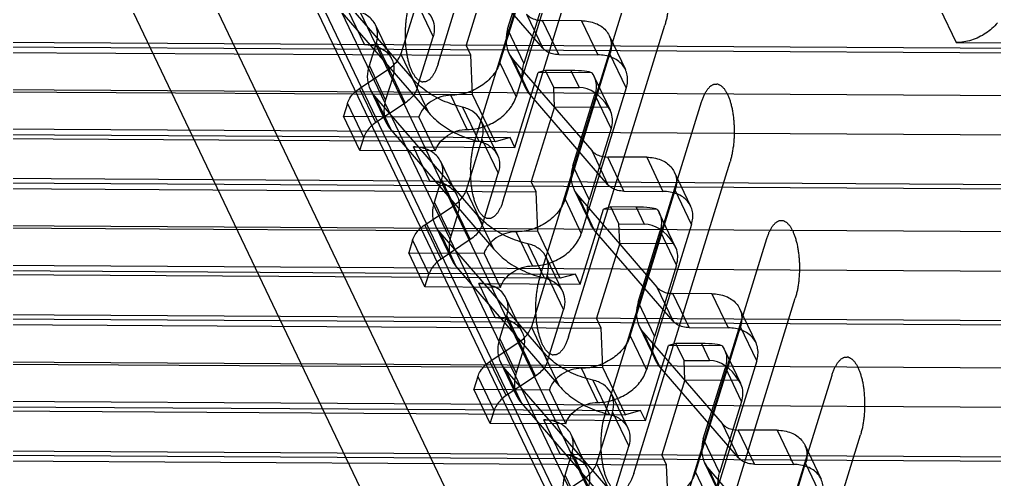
# Model space of a CAD drawing. Header units: millimetres. Extents: x 753 to 1632, y 352 to 973.
# Drawn here: x 1226.369 to 1229.919, y 775.328 to 777.003 of the extents above; entities that cross this region are included whole.
import ezdxf

# ---------------------------------------------------------------- set-up
doc = ezdxf.new("R2010")
doc.units = ezdxf.units.MM
doc.header["$LTSCALE"] = 30.734
doc.layers.get('0').update_dxf_attribs({"linetype": 'CONTINUOUS'})
doc.layers.add('CURVES', color=7, linetype='CONTINUOUS')

msp = doc.modelspace()

# ---------------------------------------------------------------- linework, layer by layer
at = {"color": 6, "linetype": 'Continuous'}
for p, q in [((1223.83796, 784.92774), (1228.91476, 774.29863)), ((1228.85424, 774.1028), (1223.77744, 784.73191)), ((1229.87396, 772.02452), (1225.18311, 781.84557)), ((1225.31857, 781.68507), (1230.00941, 771.86402)), ((1229.83271, 771.29219), (1225.14186, 781.11325)), ((1224.90789, 780.95494), (1229.59873, 771.13389)), ((1228.11783, 776.84583), (1228.28164, 777.37591)), ((1228.34102, 777.25159), (1228.17721, 776.72151)), ((1227.79958, 776.78818), (1227.42517, 777.22145)), ((1228.27437, 776.89872), (1227.98826, 777.22981)), ((1228.14651, 776.96796), (1228.22672, 777.22751)), ((1228.07937, 777.1829), (1227.99501, 776.9099)), ((1228.2861, 777.10319), (1228.20589, 776.84364)), ((1227.48455, 777.09714), (1227.85896, 776.66386)), ((1227.62552, 776.9121), (1227.56614, 777.03641)), ((1227.81532, 777.06478), (1227.75779, 776.87859)), ((1227.81532, 777.06478), (1227.8747, 776.94046)), ((1229.71992, 777.04383), (1229.7793, 776.91951)), ((1228.21499, 777.02303), (1228.27437, 776.89872)), ((1228.41527, 776.99886), (1228.27322, 776.9997)), ((1228.33259, 776.87539), (1228.27322, 776.9997)), ((1228.41527, 776.99886), (1228.47464, 776.87454)), ((1227.72457, 776.85925), (1227.66519, 776.98356)), ((1228.14651, 776.96796), (1228.20589, 776.84364)), ((1230.22146, 776.89609), (1223.86367, 776.9339)), ((1227.81717, 776.75428), (1227.8747, 776.94046)), ((1228.51589, 776.94516), (1228.57527, 776.82085)), ((1221.65467, 776.91118), (1228.01246, 776.87336)), ((1223.80845, 776.9186), (1230.16624, 776.88078)), ((1227.6428, 776.83529), (1227.66839, 776.91809)), ((1227.66839, 776.91809), (1227.77299, 776.69905)), ((1228.01246, 776.87336), (1227.99501, 776.9099)), ((1229.7793, 776.91951), (1230.14879, 776.91732)), ((1227.81717, 776.75428), (1227.75779, 776.87859)), ((1228.01855, 776.72968), (1228.01246, 776.87336)), ((1228.15079, 776.88066), (1228.21016, 776.75634)), ((1228.16639, 776.85686), (1228.4525, 776.52577)), ((1228.22577, 776.73254), (1228.16639, 776.85686)), ((1228.33259, 776.87539), (1228.47464, 776.87454)), ((1228.35534, 776.34856), (1228.51915, 776.87864)), ((1228.57853, 776.75432), (1228.51915, 776.87864)), ((1227.60704, 776.75225), (1227.71362, 776.82336)), ((1227.70218, 776.71097), (1227.6428, 776.83529)), ((1228.11783, 776.84583), (1228.17721, 776.72151)), ((1227.72777, 776.79377), (1227.70218, 776.71097)), ((1227.85896, 776.66386), (1227.79958, 776.78818)), ((1228.17314, 776.53695), (1228.25751, 776.80995)), ((1228.28446, 776.81803), (1228.25751, 776.80995)), ((1228.45316, 776.80878), (1228.25751, 776.80995)), ((1228.37683, 776.81749), (1228.28446, 776.81803)), ((1228.31414, 776.75588), (1228.28446, 776.81803)), ((1228.37683, 776.81749), (1228.40652, 776.75533)), ((1228.5204, 776.6714), (1228.46103, 776.79571)), ((1221.66076, 776.76749), (1228.01855, 776.72968)), ((1223.94559, 776.7624), (1230.30338, 776.72459)), ((1227.66642, 776.62794), (1227.60704, 776.75225)), ((1227.70646, 776.62367), (1227.64708, 776.74799)), ((1228.31414, 776.75588), (1228.40652, 776.75533)), ((1228.31689, 776.68563), (1228.31414, 776.75588)), ((1228.57853, 776.75432), (1228.41472, 776.22424)), ((1228.03709, 776.29091), (1227.66268, 776.72418)), ((1227.66268, 776.72418), (1227.72206, 776.59987)), ((1227.99954, 776.60297), (1227.94017, 776.72729)), ((1228.10047, 776.55818), (1228.01855, 776.72968)), ((1228.51188, 776.40145), (1228.22577, 776.73254)), ((1228.38402, 776.47069), (1228.46423, 776.73024)), ((1228.52361, 776.60592), (1228.46423, 776.73024)), ((1227.56287, 776.69703), (1227.54857, 776.65075)), ((1227.56287, 776.69703), (1227.62224, 776.57271)), ((1227.77299, 776.69905), (1227.66642, 776.62794)), ((1227.98207, 776.68394), (1228.04144, 776.55962)), ((1228.31689, 776.68563), (1228.23252, 776.41263)), ((1228.31689, 776.68563), (1228.51253, 776.68447)), ((1227.54857, 776.65075), (1227.82344, 776.64912)), ((1227.60794, 776.52643), (1227.54857, 776.65075)), ((1227.88288, 776.52493), (1227.82351, 776.64925)), ((1221.7979, 776.6113), (1228.15569, 776.57348)), ((1223.95168, 776.61871), (1230.30947, 776.5809)), ((1228.04958, 776.63403), (1228.10896, 776.50971)), ((1228.52361, 776.60592), (1228.4434, 776.34637)), ((1228.10047, 776.55818), (1221.74268, 776.59599)), ((1227.60794, 776.52643), (1227.62224, 776.57271)), ((1227.72206, 776.59987), (1228.09647, 776.16659)), ((1228.15569, 776.57348), (1228.10047, 776.55818)), ((1228.17314, 776.53695), (1228.15569, 776.57348)), ((1227.80366, 776.53914), (1228.17314, 776.53695)), ((1227.86303, 776.41483), (1227.80366, 776.53914)), ((1228.05283, 776.56751), (1227.9953, 776.38132)), ((1228.05283, 776.56751), (1228.11221, 776.44319)), ((1227.88281, 776.5248), (1227.60794, 776.52643)), ((1228.4525, 776.52577), (1228.51188, 776.40145)), ((1228.65278, 776.50159), (1228.51073, 776.50243)), ((1228.57011, 776.37812), (1228.51073, 776.50243)), ((1228.65278, 776.50159), (1228.71215, 776.37727)), ((1227.96208, 776.36198), (1227.9027, 776.48629)), ((1228.38402, 776.47069), (1228.4434, 776.34637)), ((1230.45897, 776.39882), (1224.10118, 776.43663)), ((1228.05468, 776.25701), (1228.11221, 776.44319)), ((1228.7534, 776.44789), (1228.81278, 776.32358)), ((1221.89218, 776.41391), (1228.24997, 776.3761)), ((1224.04596, 776.42133), (1230.40375, 776.38351)), ((1227.88032, 776.33802), (1227.9059, 776.42082)), ((1227.9059, 776.42082), (1228.01051, 776.20178)), ((1228.24997, 776.3761), (1228.23252, 776.41263)), ((1228.05468, 776.25701), (1227.9953, 776.38132)), ((1228.25607, 776.23241), (1228.24997, 776.3761)), ((1228.3883, 776.38339), (1228.44768, 776.25908)), ((1228.4039, 776.35959), (1228.69001, 776.0285)), ((1228.46328, 776.23527), (1228.4039, 776.35959)), ((1228.57011, 776.37812), (1228.71215, 776.37727)), ((1228.59285, 775.85129), (1228.75666, 776.38137)), ((1228.81604, 776.25706), (1228.75666, 776.38137)), ((1227.84455, 776.25499), (1227.95113, 776.3261)), ((1227.93969, 776.2137), (1227.88032, 776.33802)), ((1228.35534, 776.34856), (1228.41472, 776.22424)), ((1227.96528, 776.2965), (1227.93969, 776.2137)), ((1228.09647, 776.16659), (1228.03709, 776.29091)), ((1228.41066, 776.03968), (1228.49502, 776.31268)), ((1228.52197, 776.32077), (1228.49502, 776.31268)), ((1228.69067, 776.31152), (1228.49502, 776.31268)), ((1228.61434, 776.32022), (1228.52197, 776.32077)), ((1228.55166, 776.25861), (1228.52197, 776.32077)), ((1228.61434, 776.32022), (1228.64403, 776.25806)), ((1228.75792, 776.17413), (1228.69854, 776.29845)), ((1221.89828, 776.27022), (1228.25607, 776.23241)), ((1224.1831, 776.26513), (1230.54089, 776.22732)), ((1227.90393, 776.13067), (1227.84455, 776.25499)), ((1227.94397, 776.1264), (1227.88459, 776.25072)), ((1228.55166, 776.25861), (1228.64403, 776.25806)), ((1228.5544, 776.18836), (1228.55166, 776.25861)), ((1228.81604, 776.25706), (1228.65223, 775.72698)), ((1228.2746, 775.79364), (1227.90019, 776.22692)), ((1227.90019, 776.22692), (1227.95957, 776.1026)), ((1228.23705, 776.1057), (1228.17768, 776.23002)), ((1228.33798, 776.06091), (1228.25607, 776.23241)), ((1228.74939, 775.90418), (1228.46328, 776.23527)), ((1228.62154, 775.97342), (1228.70174, 776.23297)), ((1228.76112, 776.10866), (1228.70174, 776.23297)), ((1227.80038, 776.19976), (1227.78608, 776.15348)), ((1227.80038, 776.19976), (1227.85976, 776.07544)), ((1228.01051, 776.20178), (1227.90393, 776.13067)), ((1228.21958, 776.18667), (1228.27896, 776.06235)), ((1228.5544, 776.18836), (1228.47003, 775.91536)), ((1228.5544, 776.18836), (1228.75004, 776.1872)), ((1227.78608, 776.15348), (1228.06095, 776.15185)), ((1227.84546, 776.02917), (1227.78608, 776.15348)), ((1228.1204, 776.02766), (1228.06102, 776.15198)), ((1222.03542, 776.11403), (1228.39321, 776.07621)), ((1224.18919, 776.12145), (1230.54698, 776.08363)), ((1228.28709, 776.13676), (1228.34647, 776.01244)), ((1228.76112, 776.10866), (1228.68091, 775.8491)), ((1228.33798, 776.06091), (1221.98019, 776.09872)), ((1227.84546, 776.02917), (1227.85976, 776.07544)), ((1227.95957, 776.1026), (1228.33398, 775.66933)), ((1228.39321, 776.07621), (1228.33798, 776.06091)), ((1228.41066, 776.03968), (1228.39321, 776.07621)), ((1228.04117, 776.04188), (1228.41066, 776.03968)), ((1228.10054, 775.91756), (1228.04117, 776.04188)), ((1228.29035, 776.07024), (1228.23281, 775.88406)), ((1228.29035, 776.07024), (1228.34972, 775.94592)), ((1228.12033, 776.02753), (1227.84546, 776.02917)), ((1228.69001, 776.0285), (1228.74939, 775.90418)), ((1228.89029, 776.00432), (1228.74824, 776.00517)), ((1228.80762, 775.88085), (1228.74824, 776.00517)), ((1228.89029, 776.00432), (1228.94967, 775.88)), ((1228.19959, 775.86471), (1228.14021, 775.98903)), ((1228.62154, 775.97342), (1228.68091, 775.8491)), ((1230.69648, 775.90155), (1224.33869, 775.93937)), ((1228.29219, 775.75974), (1228.34972, 775.94592)), ((1228.99092, 775.95063), (1229.05029, 775.82631)), ((1222.12969, 775.91664), (1228.48748, 775.87883)), ((1230.64126, 775.88625), (1224.28347, 775.92406)), ((1228.11783, 775.84075), (1228.14341, 775.92355)), ((1228.14341, 775.92355), (1228.24802, 775.70451)), ((1228.48748, 775.87883), (1228.47003, 775.91536)), ((1228.29219, 775.75974), (1228.23281, 775.88406)), ((1228.49358, 775.73514), (1228.48748, 775.87883)), ((1228.62581, 775.88612), (1228.68519, 775.76181)), ((1228.64141, 775.86232), (1228.92752, 775.53123)), ((1228.70079, 775.738), (1228.64141, 775.86232)), ((1228.80762, 775.88085), (1228.94967, 775.88)), ((1228.83036, 775.35402), (1228.99417, 775.8841)), ((1229.05355, 775.75979), (1228.99417, 775.8841)), ((1228.08206, 775.75772), (1228.18864, 775.82883)), ((1228.1772, 775.71643), (1228.11783, 775.84075)), ((1228.59285, 775.85129), (1228.65223, 775.72698)), ((1228.20279, 775.79924), (1228.1772, 775.71643)), ((1228.33398, 775.66933), (1228.2746, 775.79364)), ((1228.64817, 775.54241), (1228.73253, 775.81541)), ((1228.75948, 775.8235), (1228.73253, 775.81541)), ((1228.92818, 775.81425), (1228.73253, 775.81541)), ((1228.85185, 775.82295), (1228.75948, 775.8235)), ((1228.78917, 775.76134), (1228.75948, 775.8235)), ((1228.85185, 775.82295), (1228.88154, 775.76079)), ((1228.99543, 775.67686), (1228.93605, 775.80118)), ((1222.13579, 775.77296), (1228.49358, 775.73514)), ((1224.42061, 775.76787), (1230.7784, 775.73005)), ((1228.14144, 775.6334), (1228.08206, 775.75772)), ((1228.18148, 775.62913), (1228.1221, 775.75345)), ((1228.78917, 775.76134), (1228.88154, 775.76079)), ((1228.79191, 775.69109), (1228.78917, 775.76134)), ((1229.05355, 775.75979), (1228.88974, 775.22971)), ((1228.51211, 775.29638), (1228.1377, 775.72965)), ((1228.1377, 775.72965), (1228.19708, 775.60533)), ((1228.47457, 775.60843), (1228.41519, 775.73275)), ((1228.57549, 775.56364), (1228.49358, 775.73514)), ((1228.9869, 775.40691), (1228.70079, 775.738)), ((1228.85905, 775.47615), (1228.93925, 775.7357)), ((1228.99863, 775.61139), (1228.93925, 775.7357)), ((1228.03789, 775.70249), (1228.02359, 775.65621)), ((1228.03789, 775.70249), (1228.09727, 775.57817)), ((1228.24802, 775.70451), (1228.14144, 775.6334)), ((1228.45709, 775.6894), (1228.51647, 775.56509)), ((1228.79191, 775.69109), (1228.70754, 775.41809)), ((1228.79191, 775.69109), (1228.98756, 775.68993)), ((1228.02359, 775.65621), (1228.29846, 775.65458)), ((1228.08297, 775.5319), (1228.02359, 775.65621)), ((1228.35791, 775.53039), (1228.29853, 775.65471)), ((1222.27293, 775.61676), (1228.63072, 775.57894)), ((1224.4267, 775.62418), (1230.78449, 775.58636)), ((1228.5246, 775.63949), (1228.58398, 775.51517)), ((1228.99863, 775.61139), (1228.91842, 775.35184)), ((1222.2177, 775.60146), (1228.57549, 775.56364)), ((1228.08297, 775.5319), (1228.09727, 775.57817)), ((1228.19708, 775.60533), (1228.57149, 775.17206)), ((1228.63072, 775.57894), (1228.57549, 775.56364)), ((1228.64817, 775.54241), (1228.63072, 775.57894)), ((1228.27868, 775.54461), (1228.64817, 775.54241)), ((1228.33806, 775.42029), (1228.27868, 775.54461)), ((1228.52786, 775.57297), (1228.47032, 775.38679)), ((1228.52786, 775.57297), (1228.58723, 775.44865)), ((1228.35784, 775.53026), (1228.08297, 775.5319)), ((1228.92752, 775.53123), (1228.9869, 775.40691)), ((1229.1278, 775.50705), (1228.98575, 775.5079)), ((1229.04513, 775.38358), (1228.98575, 775.5079)), ((1229.1278, 775.50705), (1229.18718, 775.38274)), ((1228.4371, 775.36744), (1228.37772, 775.49176)), ((1228.85905, 775.47615), (1228.91842, 775.35184)), ((1224.57621, 775.4421), (1230.934, 775.40428)), ((1228.5297, 775.26247), (1228.58723, 775.44865)), ((1229.22843, 775.45336), (1229.2878, 775.32904)), ((1222.3672, 775.41937), (1228.72499, 775.38156)), ((1224.52098, 775.42679), (1230.87877, 775.38898)), ((1228.35534, 775.34348), (1228.38093, 775.42628)), ((1228.38093, 775.42628), (1228.48553, 775.20724)), ((1228.72499, 775.38156), (1228.70754, 775.41809)), ((1228.5297, 775.26247), (1228.47032, 775.38679)), ((1228.73109, 775.23787), (1228.72499, 775.38156)), ((1228.86332, 775.38886), (1228.9227, 775.26454)), ((1228.87892, 775.36505), (1229.16503, 775.03396)), ((1228.9383, 775.24073), (1228.87892, 775.36505)), ((1229.04513, 775.38358), (1229.18718, 775.38274)), ((1229.06788, 774.85676), (1229.23168, 775.38684)), ((1229.29106, 775.26252), (1229.23168, 775.38684)), ((1228.31957, 775.26045), (1228.42615, 775.33156)), ((1228.41472, 775.21916), (1228.35534, 775.34348)), ((1228.83036, 775.35402), (1228.88974, 775.22971))]:
    msp.add_line(p, q, dxfattribs=at)
for centre, major_axis, ratio, start_param, end_param in [((1228.29598, 776.79322), (0.16041, 0.01172), 0.1325221, 0.1918751, 1.0329437), ((1228.41474, 776.54459), (-0.01538, 0.2105), 0.6553394, -0.8928279, -0.0517592), ((1228.5335, 776.29596), (0.16041, 0.01172), 0.1325221, 0.1918751, 1.0329437), ((1228.65225, 776.04732), (-0.01538, 0.2105), 0.6553394, -0.8928279, -0.0517592), ((1228.77101, 775.79869), (0.16041, 0.01172), 0.1325221, 0.1918751, 1.0329437), ((1228.88976, 775.55005), (-0.01538, 0.2105), 0.6553394, -0.8928279, -0.0517592)]:
    msp.add_ellipse(centre, major_axis=major_axis, ratio=ratio, start_param=start_param, end_param=end_param, dxfattribs=at)
for points, start_tangent, end_tangent in [([(1227.66839, 776.91809), (1227.67168, 776.96347), (1227.65348, 777.00141), (1227.61677, 777.027), (1227.56614, 777.03641)], (0.2952474, 0.9554208), (-0.9999823, 0.0059479)), ([(1227.80393, 777.05689), (1227.84182, 777.04077), (1227.8676, 777.01408), (1227.87902, 776.97956), (1227.8747, 776.94046)], (0.9737332, -0.2276921), (-0.2952474, -0.9554208)), ([(1228.21499, 777.02303), (1228.23027, 777.01047), (1228.25014, 777.00251), (1228.27322, 776.9997)], (0.6538397, -0.7566331), (0.9999823, -0.0059479)), ([(1228.41527, 776.99886), (1228.4667, 776.9893), (1228.504, 776.9633), (1228.52249, 776.92474), (1228.51915, 776.87864)], (0.9999823, -0.0059479), (-0.2952474, -0.9554208)), ([(1228.14651, 776.96796), (1228.14028, 776.92738), (1228.14706, 776.88948), (1228.16639, 776.85686)], (-0.2952474, -0.9554208), (0.6538397, -0.7566331)), ([(1229.92972, 776.99129), (1229.88781, 776.95328), (1229.83521, 776.92818), (1229.7793, 776.91951)], (-0.6245995, -0.7809452), (-0.9999823, 0.0059479)), ([(1227.62552, 776.9121), (1227.67615, 776.90269), (1227.71286, 776.8771), (1227.73105, 776.83915), (1227.72777, 776.79377)], (0.9999823, -0.0059479), (-0.2952474, -0.9554208)), ([(1228.33259, 776.87539), (1228.30951, 776.8782), (1228.28965, 776.88616), (1228.27437, 776.89872)], (-0.9999823, 0.0059479), (-0.6538397, 0.7566331)), ([(1227.71362, 776.82336), (1227.73331, 776.8395), (1227.74838, 776.85834), (1227.75779, 776.87859)], (0.8318392, 0.5550168), (0.2952474, 0.9554208)), ([(1228.57853, 776.75432), (1228.58186, 776.80043), (1228.56338, 776.83898), (1228.52608, 776.86498), (1228.47464, 776.87454)], (0.2952474, 0.9554208), (-0.9999823, 0.0059479)), ([(1227.66268, 776.72418), (1227.64335, 776.7568), (1227.63657, 776.7947), (1227.6428, 776.83529)], (-0.6538397, 0.7566331), (0.2952474, 0.9554208)), ([(1228.11783, 776.84583), (1228.09271, 776.79986), (1228.05051, 776.76166), (1227.99731, 776.7362), (1227.94017, 776.72729)], (-0.2952474, -0.9554208), (-0.9999823, 0.0059479)), ([(1228.22577, 776.73254), (1228.20644, 776.76516), (1228.19966, 776.80306), (1228.20589, 776.84364)], (-0.6538397, 0.7566331), (0.2952474, 0.9554208)), ([(1227.98207, 776.68394), (1227.91086, 776.70758), (1227.84937, 776.74271), (1227.79958, 776.78818)], (-0.9737332, 0.2276921), (-0.6538397, 0.7566331)), ([(1228.45316, 776.80878), (1228.46513, 776.78527), (1228.4689, 776.75856), (1228.46423, 776.73024)], (0.5953939, -0.803434), (-0.2952474, -0.9554208)), ([(1227.56287, 776.69703), (1227.57228, 776.71728), (1227.58735, 776.73612), (1227.60704, 776.75225)], (0.2952474, 0.9554208), (0.8318392, 0.5550168)), ([(1227.81717, 776.75428), (1227.80775, 776.73402), (1227.79269, 776.71518), (1227.77299, 776.69905)], (-0.2952474, -0.9554208), (-0.8318392, -0.5550168)), ([(1227.94017, 776.72729), (1227.90265, 776.72144), (1227.86768, 776.70467), (1227.83999, 776.67958), (1227.82344, 776.64918)], (-0.9999823, 0.0059479), (-0.2918388, -0.9564675)), ([(1227.99954, 776.60297), (1228.05669, 776.61188), (1228.10989, 776.63735), (1228.15209, 776.67554), (1228.17721, 776.72151)], (0.9999823, -0.0059479), (0.2952474, 0.9554208)), ([(1227.70218, 776.71097), (1227.69595, 776.67039), (1227.70273, 776.63249), (1227.72206, 776.59987)], (-0.2952474, -0.9554208), (0.6538397, -0.7566331)), ([(1228.05283, 776.56751), (1228.05716, 776.6066), (1228.04574, 776.64112), (1228.01995, 776.66782), (1227.98207, 776.68394)], (0.2952474, 0.9554208), (-0.9737332, 0.2276921)), ([(1228.52361, 776.60592), (1228.52828, 776.63425), (1228.52451, 776.66095), (1228.51253, 776.68447)], (0.2952474, 0.9554208), (-0.5953939, 0.803434)), ([(1227.85896, 776.66386), (1227.90874, 776.61839), (1227.97024, 776.58326), (1228.04144, 776.55962)], (0.6538397, -0.7566331), (0.9737332, -0.2276921)), ([(1227.66642, 776.62794), (1227.64673, 776.6118), (1227.63166, 776.59296), (1227.62224, 776.57271)], (-0.8318392, -0.5550168), (-0.2952474, -0.9554208)), ([(1227.88282, 776.52486), (1227.89952, 776.55545), (1227.92736, 776.58055), (1227.96229, 776.5972), (1227.99954, 776.60297)], (0.2918388, 0.9564675), (0.9999823, -0.0059479)), ([(1227.9059, 776.42082), (1227.90919, 776.4662), (1227.89099, 776.50414), (1227.85428, 776.52974), (1227.80366, 776.53914)], (0.2952474, 0.9554208), (-0.9999823, 0.0059479)), ([(1228.04144, 776.55962), (1228.07933, 776.5435), (1228.10512, 776.51681), (1228.11653, 776.48229), (1228.11221, 776.44319)], (0.9737332, -0.2276921), (-0.2952474, -0.9554208)), ([(1228.4525, 776.52577), (1228.46778, 776.5132), (1228.48765, 776.50525), (1228.51073, 776.50243)], (0.6538397, -0.7566331), (0.9999823, -0.0059479)), ([(1228.65278, 776.50159), (1228.70421, 776.49203), (1228.74151, 776.46603), (1228.76, 776.42748), (1228.75666, 776.38137)], (0.9999823, -0.0059479), (-0.2952474, -0.9554208)), ([(1228.38402, 776.47069), (1228.37779, 776.43011), (1228.38457, 776.39221), (1228.4039, 776.35959)], (-0.2952474, -0.9554208), (0.6538397, -0.7566331)), ([(1227.86303, 776.41483), (1227.91366, 776.40542), (1227.95037, 776.37983), (1227.96856, 776.34188), (1227.96528, 776.2965)], (0.9999823, -0.0059479), (-0.2952474, -0.9554208)), ([(1228.57011, 776.37812), (1228.54702, 776.38093), (1228.52716, 776.38889), (1228.51188, 776.40145)], (-0.9999823, 0.0059479), (-0.6538397, 0.7566331)), ([(1227.95113, 776.3261), (1227.97082, 776.34223), (1227.98589, 776.36107), (1227.9953, 776.38132)], (0.8318392, 0.5550168), (0.2952474, 0.9554208)), ([(1228.81604, 776.25706), (1228.81937, 776.30316), (1228.80089, 776.34171), (1228.76359, 776.36771), (1228.71215, 776.37727)], (0.2952474, 0.9554208), (-0.9999823, 0.0059479)), ([(1227.90019, 776.22692), (1227.88086, 776.25953), (1227.87408, 776.29743), (1227.88032, 776.33802)], (-0.6538397, 0.7566331), (0.2952474, 0.9554208)), ([(1228.35534, 776.34856), (1228.33022, 776.30259), (1228.28802, 776.26439), (1228.23482, 776.23893), (1228.17768, 776.23002)], (-0.2952474, -0.9554208), (-0.9999823, 0.0059479)), ([(1228.46328, 776.23527), (1228.44395, 776.26789), (1228.43717, 776.30579), (1228.4434, 776.34637)], (-0.6538397, 0.7566331), (0.2952474, 0.9554208)), ([(1228.21958, 776.18667), (1228.14837, 776.21031), (1228.08688, 776.24544), (1228.03709, 776.29091)], (-0.9737332, 0.2276921), (-0.6538397, 0.7566331)), ([(1228.69067, 776.31152), (1228.70264, 776.288), (1228.70641, 776.2613), (1228.70174, 776.23297)], (0.5953939, -0.803434), (-0.2952474, -0.9554208)), ([(1227.80038, 776.19976), (1227.80979, 776.22001), (1227.82486, 776.23885), (1227.84455, 776.25499)], (0.2952474, 0.9554208), (0.8318392, 0.5550168)), ([(1228.05468, 776.25701), (1228.04527, 776.23675), (1228.0302, 776.21791), (1228.01051, 776.20178)], (-0.2952474, -0.9554208), (-0.8318392, -0.5550168)), ([(1228.17768, 776.23002), (1228.14017, 776.22417), (1228.10519, 776.2074), (1228.0775, 776.18231), (1228.06095, 776.15191)], (-0.9999823, 0.0059479), (-0.2918388, -0.9564675)), ([(1228.23705, 776.1057), (1228.2942, 776.11461), (1228.3474, 776.14008), (1228.3896, 776.17827), (1228.41472, 776.22424)], (0.9999823, -0.0059479), (0.2952474, 0.9554208)), ([(1227.93969, 776.2137), (1227.93346, 776.17312), (1227.94024, 776.13522), (1227.95957, 776.1026)], (-0.2952474, -0.9554208), (0.6538397, -0.7566331)), ([(1228.29035, 776.07024), (1228.29467, 776.10934), (1228.28325, 776.14386), (1228.25746, 776.17055), (1228.21958, 776.18667)], (0.2952474, 0.9554208), (-0.9737332, 0.2276921)), ([(1228.76112, 776.10866), (1228.76579, 776.13698), (1228.76202, 776.16369), (1228.75004, 776.1872)], (0.2952474, 0.9554208), (-0.5953939, 0.803434)), ([(1228.09647, 776.16659), (1228.14626, 776.12112), (1228.20775, 776.086), (1228.27896, 776.06235)], (0.6538397, -0.7566331), (0.9737332, -0.2276921)), ([(1227.90393, 776.13067), (1227.88424, 776.11453), (1227.86917, 776.09569), (1227.85976, 776.07544)], (-0.8318392, -0.5550168), (-0.2952474, -0.9554208)), ([(1228.12033, 776.0276), (1228.13703, 776.05818), (1228.16487, 776.08328), (1228.1998, 776.09993), (1228.23705, 776.1057)], (0.2918388, 0.9564675), (0.9999823, -0.0059479)), ([(1228.14341, 775.92355), (1228.1467, 775.96893), (1228.1285, 776.00688), (1228.09179, 776.03247), (1228.04117, 776.04188)], (0.2952474, 0.9554208), (-0.9999823, 0.0059479)), ([(1228.27896, 776.06235), (1228.31684, 776.04624), (1228.34263, 776.01954), (1228.35405, 775.98502), (1228.34972, 775.94592)], (0.9737332, -0.2276921), (-0.2952474, -0.9554208)), ([(1228.69001, 776.0285), (1228.7053, 776.01594), (1228.72516, 776.00798), (1228.74824, 776.00517)], (0.6538397, -0.7566331), (0.9999823, -0.0059479)), ([(1228.89029, 776.00432), (1228.94172, 775.99476), (1228.97902, 775.96876), (1228.99751, 775.93021), (1228.99417, 775.8841)], (0.9999823, -0.0059479), (-0.2952474, -0.9554208)), ([(1228.62154, 775.97342), (1228.6153, 775.93284), (1228.62208, 775.89494), (1228.64141, 775.86232)], (-0.2952474, -0.9554208), (0.6538397, -0.7566331)), ([(1228.10054, 775.91756), (1228.15117, 775.90815), (1228.18788, 775.88256), (1228.20608, 775.84461), (1228.20279, 775.79924)], (0.9999823, -0.0059479), (-0.2952474, -0.9554208)), ([(1228.80762, 775.88085), (1228.78454, 775.88366), (1228.76467, 775.89162), (1228.74939, 775.90418)], (-0.9999823, 0.0059479), (-0.6538397, 0.7566331)), ([(1228.18864, 775.82883), (1228.20833, 775.84496), (1228.2234, 775.8638), (1228.23281, 775.88406)], (0.8318392, 0.5550168), (0.2952474, 0.9554208)), ([(1229.05355, 775.75979), (1229.05689, 775.80589), (1229.0384, 775.84444), (1229.0011, 775.87044), (1228.94967, 775.88)], (0.2952474, 0.9554208), (-0.9999823, 0.0059479)), ([(1228.1377, 775.72965), (1228.11837, 775.76227), (1228.11159, 775.80017), (1228.11783, 775.84075)], (-0.6538397, 0.7566331), (0.2952474, 0.9554208)), ([(1228.59285, 775.85129), (1228.56774, 775.80532), (1228.52553, 775.76713), (1228.47233, 775.74166), (1228.41519, 775.73275)], (-0.2952474, -0.9554208), (-0.9999823, 0.0059479)), ([(1228.70079, 775.738), (1228.68146, 775.77062), (1228.67468, 775.80852), (1228.68091, 775.8491)], (-0.6538397, 0.7566331), (0.2952474, 0.9554208)), ([(1228.45709, 775.6894), (1228.38588, 775.71304), (1228.32439, 775.74817), (1228.2746, 775.79364)], (-0.9737332, 0.2276921), (-0.6538397, 0.7566331)), ([(1228.92818, 775.81425), (1228.94015, 775.79073), (1228.94392, 775.76403), (1228.93925, 775.7357)], (0.5953939, -0.803434), (-0.2952474, -0.9554208)), ([(1228.03789, 775.70249), (1228.0473, 775.72274), (1228.06237, 775.74158), (1228.08206, 775.75772)], (0.2952474, 0.9554208), (0.8318392, 0.5550168)), ([(1228.29219, 775.75974), (1228.28278, 775.73949), (1228.26771, 775.72065), (1228.24802, 775.70451)], (-0.2952474, -0.9554208), (-0.8318392, -0.5550168)), ([(1228.41519, 775.73275), (1228.37768, 775.7269), (1228.3427, 775.71014), (1228.31501, 775.68504), (1228.29846, 775.65464)], (-0.9999823, 0.0059479), (-0.2918388, -0.9564675)), ([(1228.47457, 775.60843), (1228.53171, 775.61735), (1228.58491, 775.64281), (1228.62711, 775.681), (1228.65223, 775.72698)], (0.9999823, -0.0059479), (0.2952474, 0.9554208)), ([(1228.1772, 775.71643), (1228.17097, 775.67585), (1228.17775, 775.63795), (1228.19708, 775.60533)], (-0.2952474, -0.9554208), (0.6538397, -0.7566331)), ([(1228.52786, 775.57297), (1228.53218, 775.61207), (1228.52076, 775.64659), (1228.49497, 775.67328), (1228.45709, 775.6894)], (0.2952474, 0.9554208), (-0.9737332, 0.2276921)), ([(1228.99863, 775.61139), (1229.0033, 775.63971), (1228.99953, 775.66642), (1228.98756, 775.68993)], (0.2952474, 0.9554208), (-0.5953939, 0.803434)), ([(1228.33398, 775.66933), (1228.38377, 775.62385), (1228.44526, 775.58873), (1228.51647, 775.56509)], (0.6538397, -0.7566331), (0.9737332, -0.2276921)), ([(1228.14144, 775.6334), (1228.12175, 775.61727), (1228.10668, 775.59843), (1228.09727, 775.57817)], (-0.8318392, -0.5550168), (-0.2952474, -0.9554208)), ([(1228.35784, 775.53033), (1228.37454, 775.56091), (1228.40238, 775.58602), (1228.43731, 775.60267), (1228.47457, 775.60843)], (0.2918388, 0.9564675), (0.9999823, -0.0059479)), ([(1228.38093, 775.42628), (1228.38421, 775.47166), (1228.36602, 775.50961), (1228.3293, 775.5352), (1228.27868, 775.54461)], (0.2952474, 0.9554208), (-0.9999823, 0.0059479)), ([(1228.51647, 775.56509), (1228.55435, 775.54897), (1228.58014, 775.52227), (1228.59156, 775.48775), (1228.58723, 775.44865)], (0.9737332, -0.2276921), (-0.2952474, -0.9554208)), ([(1228.92752, 775.53123), (1228.94281, 775.51867), (1228.96267, 775.51071), (1228.98575, 775.5079)], (0.6538397, -0.7566331), (0.9999823, -0.0059479)), ([(1229.1278, 775.50705), (1229.17923, 775.49749), (1229.21653, 775.47149), (1229.23502, 775.43294), (1229.23168, 775.38684)], (0.9999823, -0.0059479), (-0.2952474, -0.9554208)), ([(1228.85905, 775.47615), (1228.85281, 775.43557), (1228.85959, 775.39767), (1228.87892, 775.36505)], (-0.2952474, -0.9554208), (0.6538397, -0.7566331)), ([(1228.33806, 775.42029), (1228.38868, 775.41088), (1228.42539, 775.38529), (1228.44359, 775.34734), (1228.4403, 775.30197)], (0.9999823, -0.0059479), (-0.2952474, -0.9554208)), ([(1229.04513, 775.38358), (1229.02205, 775.38639), (1229.00218, 775.39435), (1228.9869, 775.40691)], (-0.9999823, 0.0059479), (-0.6538397, 0.7566331)), ([(1228.42615, 775.33156), (1228.44584, 775.34769), (1228.46091, 775.36653), (1228.47032, 775.38679)], (0.8318392, 0.5550168), (0.2952474, 0.9554208)), ([(1229.29106, 775.26252), (1229.2944, 775.30862), (1229.27591, 775.34718), (1229.23861, 775.37318), (1229.18718, 775.38274)], (0.2952474, 0.9554208), (-0.9999823, 0.0059479)), ([(1228.37521, 775.23238), (1228.35588, 775.265), (1228.3491, 775.3029), (1228.35534, 775.34348)], (-0.6538397, 0.7566331), (0.2952474, 0.9554208)), ([(1228.83036, 775.35402), (1228.80525, 775.30805), (1228.76305, 775.26986), (1228.70984, 775.24439), (1228.6527, 775.23548)], (-0.2952474, -0.9554208), (-0.9999823, 0.0059479)), ([(1228.9383, 775.24073), (1228.91897, 775.27335), (1228.91219, 775.31125), (1228.91842, 775.35184)], (-0.6538397, 0.7566331), (0.2952474, 0.9554208))]:
    msp.add_spline(points, degree=3, dxfattribs=dict(at, start_tangent=start_tangent, end_tangent=end_tangent))
at = {"layer": 'CURVES', "color": 4, "linetype": 'Continuous'}
for p, q in [((1227.89303, 776.84129), (1228.24403, 777.97711)), ((1228.02663, 776.56157), (1228.37763, 777.6974)), ((1228.13054, 776.34402), (1228.48154, 777.47984)), ((1228.26414, 776.0643), (1228.61514, 777.20013)), ((1228.36805, 775.84675), (1228.71905, 776.98257)), ((1228.50165, 775.56704), (1228.85265, 776.70286)), ((1228.60556, 775.34948), (1228.95656, 776.4853)), ((1228.73916, 775.06977), (1229.09016, 776.20559)), ((1228.84308, 774.85221), (1229.19407, 775.98804)), ((1228.97668, 774.5725), (1229.32767, 775.70832)), ((1229.08059, 774.35494), (1229.43158, 775.49077))]:
    msp.add_line(p, q, dxfattribs=at)
for points, start_tangent, end_tangent in [([(1228.61514, 777.20013), (1228.61975, 777.21241), (1228.62205, 777.21854), (1228.62436, 777.22468), (1228.62707, 777.22955), (1228.62978, 777.23442), (1228.63249, 777.23929), (1228.6352, 777.24416), (1228.63822, 777.24757), (1228.64123, 777.25099), (1228.64425, 777.2544), (1228.64726, 777.25781), (1228.65052, 777.25966), (1228.65379, 777.26151), (1228.65705, 777.26335), (1228.66031, 777.2652), (1228.66358, 777.26534), (1228.66685, 777.26549), (1228.67012, 777.26563), (1228.67339, 777.26578), (1228.6766, 777.26426), (1228.67982, 777.26274), (1228.68303, 777.26123), (1228.68624, 777.25971), (1228.68927, 777.25659), (1228.69229, 777.25347), (1228.69532, 777.25035), (1228.69835, 777.24723), (1228.70113, 777.24253), (1228.7039, 777.23783), (1228.70668, 777.23313), (1228.70946, 777.22843), (1228.71178, 777.2225), (1228.7141, 777.21656), (1228.71642, 777.21063), (1228.71874, 777.20469), (1228.72057, 777.19768), (1228.7224, 777.19067), (1228.72606, 777.17664), (1228.72859, 777.16098), (1228.73113, 777.14533), (1228.73246, 777.12835), (1228.73379, 777.11136), (1228.73381, 777.09429), (1228.73383, 777.07722), (1228.73259, 777.06041), (1228.73134, 777.04361), (1228.72887, 777.02771), (1228.7264, 777.01181), (1228.72272, 776.99719), (1228.71905, 776.98257)], (0.3514462, 0.9362081), (-0.243713, -0.9698474)), ([(1227.89303, 776.84129), (1227.88842, 776.82901), (1227.88612, 776.82287), (1227.88381, 776.81673), (1227.8811, 776.81186), (1227.87839, 776.80699), (1227.87568, 776.80212), (1227.87297, 776.79726), (1227.86995, 776.79384), (1227.86694, 776.79043), (1227.86392, 776.78701), (1227.86091, 776.7836), (1227.85765, 776.78175), (1227.85438, 776.77991), (1227.85112, 776.77806), (1227.84786, 776.77621), (1227.84459, 776.77607), (1227.84132, 776.77593), (1227.83805, 776.77578), (1227.83478, 776.77564), (1227.83157, 776.77715), (1227.82836, 776.77867), (1227.82514, 776.78019), (1227.82193, 776.78171), (1227.8189, 776.78483), (1227.81588, 776.78795), (1227.81285, 776.79107), (1227.80982, 776.79419), (1227.80704, 776.79888), (1227.80427, 776.80358), (1227.80149, 776.80828), (1227.79871, 776.81298), (1227.79639, 776.81892), (1227.79407, 776.82485), (1227.79175, 776.83079), (1227.78943, 776.83672), (1227.7876, 776.84373), (1227.78577, 776.85075), (1227.78211, 776.86478), (1227.77958, 776.88043), (1227.77704, 776.89608), (1227.77571, 776.91307), (1227.77438, 776.93005), (1227.77436, 776.94712), (1227.77434, 776.9642), (1227.77558, 776.981), (1227.77683, 776.99781), (1227.7793, 777.0137), (1227.78177, 777.0296), (1227.78545, 777.04422), (1227.78912, 777.05884)], (-0.3514462, -0.9362081), (0.243713, 0.9698474)), ([(1228.85265, 776.70286), (1228.85726, 776.71514), (1228.85956, 776.72128), (1228.86187, 776.72741), (1228.86458, 776.73228), (1228.86729, 776.73715), (1228.87, 776.74202), (1228.87271, 776.74689), (1228.87573, 776.7503), (1228.87874, 776.75372), (1228.88176, 776.75713), (1228.88477, 776.76055), (1228.88804, 776.76239), (1228.8913, 776.76424), (1228.89456, 776.76608), (1228.89782, 776.76793), (1228.90109, 776.76808), (1228.90436, 776.76822), (1228.90763, 776.76836), (1228.9109, 776.76851), (1228.91412, 776.76699), (1228.91733, 776.76547), (1228.92054, 776.76396), (1228.92375, 776.76244), (1228.92678, 776.75932), (1228.9298, 776.7562), (1228.93283, 776.75308), (1228.93586, 776.74996), (1228.93864, 776.74526), (1228.94141, 776.74056), (1228.94419, 776.73586), (1228.94697, 776.73116), (1228.94929, 776.72523), (1228.95161, 776.71929), (1228.95393, 776.71336), (1228.95625, 776.70743), (1228.95808, 776.70041), (1228.95991, 776.6934), (1228.96357, 776.67937), (1228.96611, 776.66372), (1228.96864, 776.64806), (1228.96997, 776.63108), (1228.9713, 776.6141), (1228.97132, 776.59702), (1228.97135, 776.57995), (1228.9701, 776.56314), (1228.96885, 776.54634), (1228.96638, 776.53044), (1228.96391, 776.51455), (1228.96023, 776.49993), (1228.95656, 776.4853)], (0.3514462, 0.9362081), (-0.243713, -0.9698474)), ([(1228.13054, 776.34402), (1228.12593, 776.33174), (1228.12363, 776.3256), (1228.12132, 776.31946), (1228.11861, 776.31459), (1228.1159, 776.30973), (1228.11319, 776.30486), (1228.11048, 776.29999), (1228.10746, 776.29657), (1228.10445, 776.29316), (1228.10143, 776.28975), (1228.09842, 776.28633), (1228.09516, 776.28449), (1228.0919, 776.28264), (1228.08863, 776.28079), (1228.08537, 776.27895), (1228.0821, 776.2788), (1228.07883, 776.27866), (1228.07556, 776.27851), (1228.07229, 776.27837), (1228.06908, 776.27989), (1228.06587, 776.2814), (1228.06266, 776.28292), (1228.05944, 776.28444), (1228.05642, 776.28756), (1228.05339, 776.29068), (1228.05036, 776.2938), (1228.04733, 776.29692), (1228.04455, 776.30162), (1228.04178, 776.30631), (1228.039, 776.31101), (1228.03623, 776.31571), (1228.0339, 776.32165), (1228.03158, 776.32758), (1228.02926, 776.33352), (1228.02694, 776.33945), (1228.02511, 776.34647), (1228.02328, 776.35348), (1228.01962, 776.36751), (1228.01709, 776.38316), (1228.01455, 776.39881), (1228.01322, 776.4158), (1228.01189, 776.43278), (1228.01187, 776.44985), (1228.01185, 776.46693), (1228.01309, 776.48373), (1228.01434, 776.50054), (1228.01681, 776.51644), (1228.01928, 776.53233), (1228.02296, 776.54695), (1228.02663, 776.56157)], (-0.3514462, -0.9362081), (0.243713, 0.9698474)), ([(1229.09016, 776.20559), (1229.09477, 776.21787), (1229.09707, 776.22401), (1229.09938, 776.23015), (1229.10209, 776.23501), (1229.1048, 776.23988), (1229.10751, 776.24475), (1229.11022, 776.24962), (1229.11324, 776.25303), (1229.11625, 776.25645), (1229.11927, 776.25986), (1229.12228, 776.26328), (1229.12555, 776.26512), (1229.12881, 776.26697), (1229.13207, 776.26882), (1229.13533, 776.27066), (1229.1386, 776.27081), (1229.14187, 776.27095), (1229.14514, 776.27109), (1229.14842, 776.27124), (1229.15163, 776.26972), (1229.15484, 776.26821), (1229.15805, 776.26669), (1229.16126, 776.26517), (1229.16429, 776.26205), (1229.16732, 776.25893), (1229.17034, 776.25581), (1229.17337, 776.25269), (1229.17615, 776.24799), (1229.17893, 776.24329), (1229.1817, 776.23859), (1229.18448, 776.2339), (1229.1868, 776.22796), (1229.18912, 776.22203), (1229.19144, 776.21609), (1229.19376, 776.21016), (1229.19559, 776.20314), (1229.19742, 776.19613), (1229.20108, 776.1821), (1229.20362, 776.16645), (1229.20615, 776.1508), (1229.20748, 776.13381), (1229.20881, 776.11683), (1229.20883, 776.09975), (1229.20886, 776.08268), (1229.20761, 776.06587), (1229.20636, 776.04907), (1229.20389, 776.03317), (1229.20142, 776.01728), (1229.19775, 776.00266), (1229.19407, 775.98804)], (0.3514462, 0.9362081), (-0.243713, -0.9698474)), ([(1228.36805, 775.84675), (1228.36344, 775.83447), (1228.36114, 775.82833), (1228.35884, 775.82219), (1228.35612, 775.81733), (1228.35341, 775.81246), (1228.3507, 775.80759), (1228.34799, 775.80272), (1228.34498, 775.7993), (1228.34196, 775.79589), (1228.33895, 775.79248), (1228.33593, 775.78906), (1228.33267, 775.78722), (1228.32941, 775.78537), (1228.32614, 775.78352), (1228.32288, 775.78168), (1228.31961, 775.78153), (1228.31634, 775.78139), (1228.31307, 775.78124), (1228.3098, 775.7811), (1228.30659, 775.78262), (1228.30338, 775.78413), (1228.30017, 775.78565), (1228.29696, 775.78717), (1228.29393, 775.79029), (1228.2909, 775.79341), (1228.28787, 775.79653), (1228.28484, 775.79965), (1228.28207, 775.80435), (1228.27929, 775.80905), (1228.27651, 775.81375), (1228.27374, 775.81844), (1228.27142, 775.82438), (1228.26909, 775.83031), (1228.26677, 775.83625), (1228.26445, 775.84218), (1228.26262, 775.8492), (1228.26079, 775.85621), (1228.25713, 775.87024), (1228.2546, 775.88589), (1228.25206, 775.90154), (1228.25073, 775.91853), (1228.24941, 775.93551), (1228.24938, 775.95259), (1228.24936, 775.96966), (1228.25061, 775.98647), (1228.25185, 776.00327), (1228.25432, 776.01917), (1228.25679, 776.03506), (1228.26047, 776.04968), (1228.26414, 776.0643)], (-0.3514462, -0.9362081), (0.243713, 0.9698474)), ([(1229.32767, 775.70832), (1229.33228, 775.7206), (1229.33459, 775.72674), (1229.33689, 775.73288), (1229.3396, 775.73775), (1229.34231, 775.74261), (1229.34502, 775.74748), (1229.34774, 775.75235), (1229.35075, 775.75577), (1229.35377, 775.75918), (1229.35678, 775.76259), (1229.3598, 775.76601), (1229.36306, 775.76785), (1229.36632, 775.7697), (1229.36958, 775.77155), (1229.37284, 775.77339), (1229.37611, 775.77354), (1229.37939, 775.77368), (1229.38266, 775.77383), (1229.38593, 775.77397), (1229.38914, 775.77245), (1229.39235, 775.77094), (1229.39556, 775.76942), (1229.39877, 775.7679), (1229.4018, 775.76478), (1229.40483, 775.76166), (1229.40786, 775.75854), (1229.41088, 775.75542), (1229.41366, 775.75072), (1229.41644, 775.74603), (1229.41921, 775.74133), (1229.42199, 775.73663), (1229.42431, 775.73069), (1229.42663, 775.72476), (1229.42895, 775.71882), (1229.43127, 775.71289), (1229.4331, 775.70587), (1229.43493, 775.69886), (1229.43859, 775.68483), (1229.44113, 775.66918), (1229.44366, 775.65353), (1229.44499, 775.63654), (1229.44632, 775.61956), (1229.44634, 775.60248), (1229.44637, 775.58541), (1229.44512, 775.56861), (1229.44387, 775.5518), (1229.4414, 775.5359), (1229.43893, 775.52001), (1229.43526, 775.50539), (1229.43158, 775.49077)], (0.3514462, 0.9362081), (-0.243713, -0.9698474)), ([(1228.60556, 775.34948), (1228.60096, 775.3372), (1228.59865, 775.33106), (1228.59635, 775.32493), (1228.59364, 775.32006), (1228.59092, 775.31519), (1228.58821, 775.31032), (1228.5855, 775.30545), (1228.58249, 775.30204), (1228.57947, 775.29862), (1228.57646, 775.29521), (1228.57344, 775.29179), (1228.57018, 775.28995), (1228.56692, 775.2881), (1228.56366, 775.28626), (1228.56039, 775.28441), (1228.55712, 775.28426), (1228.55385, 775.28412), (1228.55058, 775.28398), (1228.54731, 775.28383), (1228.5441, 775.28535), (1228.54089, 775.28687), (1228.53768, 775.28838), (1228.53447, 775.2899), (1228.53144, 775.29302), (1228.52841, 775.29614), (1228.52538, 775.29926), (1228.52235, 775.30238), (1228.51958, 775.30708), (1228.5168, 775.31178), (1228.51402, 775.31648), (1228.51125, 775.32118), (1228.50893, 775.32711), (1228.50661, 775.33305), (1228.50428, 775.33898), (1228.50196, 775.34491), (1228.50013, 775.35193), (1228.4983, 775.35894), (1228.49465, 775.37297), (1228.49211, 775.38862), (1228.48957, 775.40428), (1228.48825, 775.42126), (1228.48692, 775.43824), (1228.48689, 775.45532), (1228.48687, 775.47239), (1228.48812, 775.4892), (1228.48936, 775.506), (1228.49183, 775.5219), (1228.49431, 775.53779), (1228.49798, 775.55241), (1228.50165, 775.56704)], (-0.3514462, -0.9362081), (0.243713, 0.9698474))]:
    msp.add_spline(points, degree=3, dxfattribs=dict(at, start_tangent=start_tangent, end_tangent=end_tangent))

doc.saveas('drawing.dxf')
